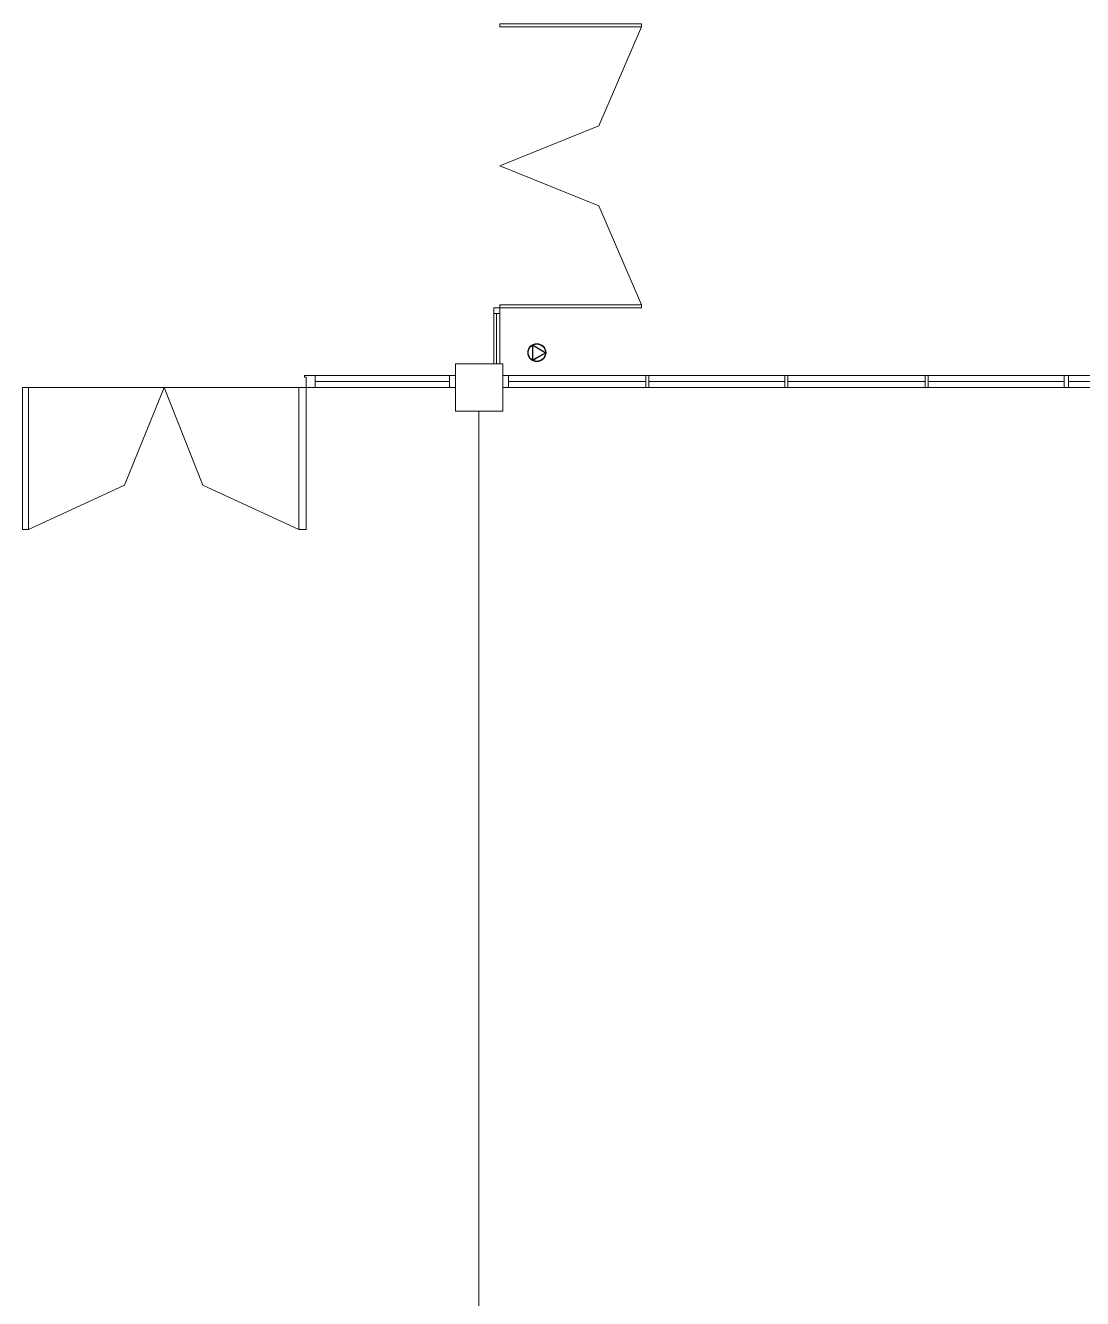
# Model space of a CAD drawing. Header units: millimetres. Extents: x 379 to 563, y 812 to 870.
# Drawn here: x 401.12 to 410.09, y 829.87 to 840.66 of the extents above; entities that cross this region are included whole.
import ezdxf

# ---------------------------------------------------------------- set-up
doc = ezdxf.new("R2010")
doc.units = ezdxf.units.MM
doc.layers.add('pontos', color=72, linetype='Continuous')

msp = doc.modelspace()

# ---------------------------------------------------------------- linework, layer by layer
at = {"color": 7, "lineweight": 0}
for points in [[(405.144, 840.65), (406.346, 840.65), (406.346, 840.675), (405.144, 840.675), (405.144, 840.65), (405.144, 840.65)], [(405.144, 839.472), (405.983, 839.811), (406.346, 840.65)], [(406.346, 838.295), (405.983, 839.134), (405.144, 839.472)], [(405.093, 838.22), (405.144, 838.22), (405.144, 838.27), (405.093, 838.27), (405.093, 838.22), (405.093, 838.22)], [(405.144, 838.27), (406.346, 838.27), (406.346, 838.295), (405.144, 838.295), (405.144, 838.27), (405.144, 838.27)], [(405.093, 837.794), (405.093, 838.22)], [(405.118, 837.794), (405.118, 838.22)], [(405.144, 837.794), (405.144, 838.22)], [(404.768, 837.393), (405.169, 837.393), (405.169, 837.794), (404.768, 837.794), (404.768, 837.393), (404.768, 837.393)], [(401.098, 837.594), (401.148, 837.594), (401.148, 836.391), (401.098, 836.391), (401.098, 837.594), (401.098, 837.594)], [(401.148, 836.391), (401.962, 836.767), (402.3, 837.594)], [(401.148, 837.594), (403.44, 837.594)], [(402.3, 837.594), (402.626, 836.767), (403.44, 836.391)], [(403.503, 837.594), (403.44, 837.594), (403.44, 836.391), (403.503, 836.391), (403.503, 837.594), (403.503, 837.594)], [(403.49, 837.681), (403.49, 837.694)], [(404.768, 837.694), (403.49, 837.694)], [(403.503, 837.681), (403.49, 837.681)], [(403.49, 837.594), (404.768, 837.594)], [(403.503, 837.594), (403.503, 837.681)], [(403.578, 837.594), (403.503, 837.594)], [(403.578, 837.694), (403.578, 837.594)], [(403.578, 837.644), (404.718, 837.644)], [(404.718, 837.594), (404.718, 837.694)], [(413.535, 837.694), (405.169, 837.694)], [(413.535, 837.594), (405.169, 837.594)], [(405.219, 837.594), (405.219, 837.694)], [(406.384, 837.644), (405.219, 837.644)], [(406.384, 837.594), (406.384, 837.694)], [(406.409, 837.694), (406.409, 837.594)], [(407.561, 837.644), (406.409, 837.644)], [(407.561, 837.594), (407.561, 837.694)], [(407.586, 837.694), (407.586, 837.594)], [(408.751, 837.644), (407.586, 837.644)], [(408.751, 837.594), (408.751, 837.694)], [(408.776, 837.694), (408.776, 837.594)], [(409.928, 837.644), (408.776, 837.644)], [(409.928, 837.594), (409.928, 837.694)], [(409.966, 837.694), (409.966, 837.594)], [(411.118, 837.644), (409.966, 837.644)], [(404.968, 837.393), (404.968, 828.776)]]:
    msp.add_lwpolyline(points, dxfattribs=at)
at = {"layer": 'pontos'}
for p, q in [((405.421, 837.956), (405.421, 837.824)), ((405.421, 837.956), (405.534, 837.888)), ((405.421, 837.954), (405.421, 837.822)), ((405.421, 837.954), (405.534, 837.886)), ((405.534, 837.888), (405.421, 837.824)), ((405.534, 837.886), (405.421, 837.822))]:
    msp.add_line(p, q, dxfattribs=at)
for centre in [(405.459, 837.89), (405.459, 837.888)]:
    msp.add_circle(centre, 0.0747, dxfattribs=at)

doc.saveas('drawing.dxf')
